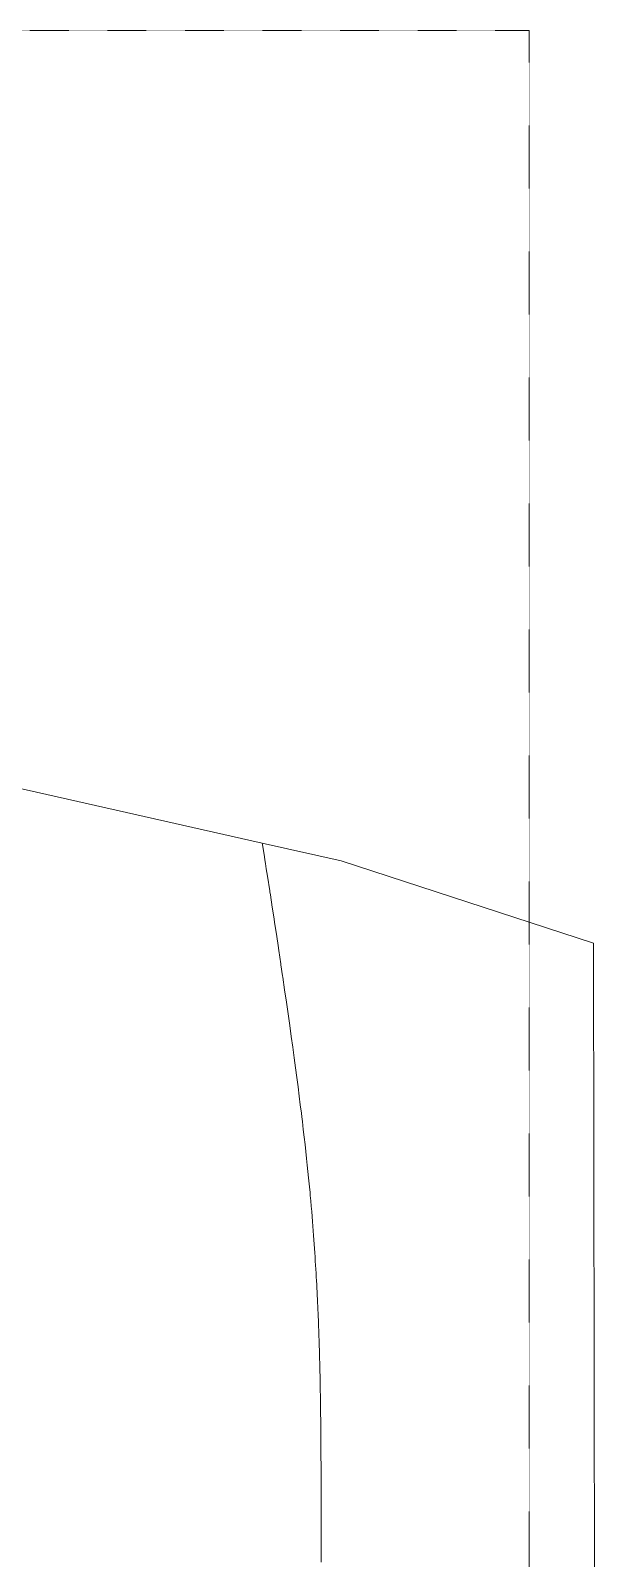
# Model space of a CAD drawing. Header units: inches. Extents: x -10205 to 13964, y -460 to 30702.
# Drawn here: x 2819 to 4515, y 14370 to 18951 of the extents above; entities that cross this region are included whole.
import ezdxf

# ---------------------------------------------------------------- set-up
doc = ezdxf.new("R2010")
doc.units = ezdxf.units.IN
doc.header["$MEASUREMENT"] = 0
doc.linetypes.add('Aligning Line 1_8_', pattern=[0.25, 0.125, -0.125])
for name, color, linetype, lineweight in [('0-1', 7, 'Continuous', 5), ('C-TOPO', 7, 'Continuous', 9), ('G-ANNO-SYMB', 111, 'Aligning Line 1_8_', 9)]:
    doc.layers.add(name, color=color, linetype=linetype, lineweight=lineweight)

# ---------------------------------------------------------------- blocks, each defined once
blk = doc.blocks.new('1750 Ox - Topography_rvt-1-SITE PLAN - CAD FILE')
at = {"layer": 'C-TOPO'}
for p, q in [((2674.5, 16703.9), (3513.2, 16514.4)), ((3513.9, 16510.2), (3513.2, 16514.4)), ((3513.2, 16514.4), (3750, 16460.9)), ((3513.2, 16514.4), (3513.9, 16510.2)), ((3519.7, 16473.3), (3513.9, 16510.2)), ((3513.9, 16510.2), (3519.7, 16473.3)), ((3519.7, 16473.3), (3521.2, 16464.2)), ((3519.7, 16473.3), (3521.2, 16464.2)), ((3521.2, 16464.2), (3522.8, 16453.7)), ((3522.8, 16453.7), (3521.2, 16464.2)), ((3525.4, 16437), (3522.8, 16453.7)), ((3525.4, 16437), (3522.8, 16453.7)), ((4505.7, 16214.4), (3750, 16460.9)), ((3528.8, 16415.5), (3525.4, 16437)), ((3528.8, 16415.5), (3525.4, 16437)), ((3535.6, 16371.6), (3528.8, 16415.5)), ((3528.8, 16415.5), (3535.6, 16371.6)), ((3536.2, 16368.2), (3535.6, 16371.6)), ((3535.6, 16371.6), (3536.2, 16368.2)), ((3537.5, 16359.2), (3536.2, 16368.2)), ((3536.2, 16368.2), (3537.5, 16359.2)), ((3537.5, 16359.2), (3543.2, 16322.3)), ((3543.2, 16322.3), (3537.5, 16359.2)), ((3543.2, 16322.3), (3546.7, 16299.4)), ((3546.7, 16299.4), (3543.2, 16322.3)), ((3548.7, 16286.6), (3546.7, 16299.4)), ((3548.7, 16286.6), (3546.7, 16299.4)), ((3550.1, 16277.8), (3548.7, 16286.6)), ((3548.7, 16286.6), (3550.1, 16277.8)), ((3550.1, 16277.8), (3556.6, 16234.6)), ((3556.6, 16234.6), (3550.1, 16277.8)), ((3556.6, 16234.6), (3560.6, 16208)), ((3556.6, 16234.6), (3560.6, 16208)), ((3562.9, 16192.8), (3560.6, 16208)), ((3560.6, 16208), (3562.9, 16192.8)), ((3568.9, 16152.3), (3562.9, 16192.8)), ((3562.9, 16192.8), (3568.9, 16152.3)), ((4505.7, 16214.4), (4514.7, 10456.4)), ((3569.3, 16149.9), (3568.9, 16152.3)), ((3568.9, 16152.3), (3569.3, 16149.9)), ((3574.3, 16116.3), (3569.3, 16149.9)), ((3574.3, 16116.3), (3569.3, 16149.9)), ((3574.7, 16113), (3574.3, 16116.3)), ((3574.7, 16113), (3574.3, 16116.3)), ((3580.3, 16074.9), (3574.7, 16113)), ((3580.3, 16074.9), (3574.7, 16113)), ((3585.6, 16038.1), (3580.3, 16074.9)), ((3585.6, 16038.1), (3580.3, 16074.9)), ((3590.7, 16002.5), (3585.6, 16038.1)), ((3590.7, 16002.5), (3585.6, 16038.1)), ((3590.7, 16002.5), (3595.6, 15968)), ((3595.6, 15968), (3590.7, 16002.5)), ((3595.6, 15968), (3600.3, 15934.6)), ((3600.3, 15934.6), (3595.6, 15968)), ((3604.7, 15902.3), (3600.3, 15934.6)), ((3604.7, 15902.3), (3600.3, 15934.6)), ((3609, 15871.1), (3604.7, 15902.3)), ((3609, 15871.1), (3604.7, 15902.3)), ((3609, 15871.1), (3613, 15840.9)), ((3613, 15840.9), (3609, 15871.1)), ((3616.9, 15811.7), (3613, 15840.9)), ((3613, 15840.9), (3616.9, 15811.7)), ((3620.5, 15783.5), (3616.9, 15811.7)), ((3616.9, 15811.7), (3620.5, 15783.5)), ((3624, 15756.3), (3620.5, 15783.5)), ((3624, 15756.3), (3620.5, 15783.5)), ((3627.3, 15729.9), (3624, 15756.3)), ((3624, 15756.3), (3627.3, 15729.9)), ((3627.3, 15729.9), (3630.5, 15704.5)), ((3630.5, 15704.5), (3627.3, 15729.9)), ((3631.7, 15694.2), (3630.5, 15704.5)), ((3631.7, 15694.2), (3630.5, 15704.5)), ((3631.7, 15694.2), (3633.5, 15679.9)), ((3631.7, 15694.2), (3633.5, 15679.9)), ((3633.5, 15679.9), (3636.3, 15656.2)), ((3633.5, 15679.9), (3636.3, 15656.2)), ((3639, 15633.2), (3636.3, 15656.2)), ((3639, 15633.2), (3636.3, 15656.2)), ((3639, 15633.2), (3641.5, 15611.1)), ((3639, 15633.2), (3641.5, 15611.1)), ((3643.9, 15589.6), (3641.5, 15611.1)), ((3643.9, 15589.6), (3641.5, 15611.1)), ((3646.1, 15568.9), (3643.9, 15589.6)), ((3643.9, 15589.6), (3646.1, 15568.9)), ((3648.3, 15548.9), (3646.1, 15568.9)), ((3648.3, 15548.9), (3646.1, 15568.9)), ((3648.3, 15548.9), (3650.3, 15529.6)), ((3650.3, 15529.6), (3648.3, 15548.9)), ((3652.2, 15510.8), (3650.3, 15529.6)), ((3650.3, 15529.6), (3652.2, 15510.8)), ((3653.9, 15492.7), (3652.2, 15510.8)), ((3652.2, 15510.8), (3653.9, 15492.7)), ((3655.6, 15475.2), (3653.9, 15492.7)), ((3653.9, 15492.7), (3655.6, 15475.2)), ((3656.3, 15467.9), (3655.6, 15475.2)), ((3656.3, 15467.9), (3655.6, 15475.2)), ((3656.3, 15467.9), (3657.2, 15458.2)), ((3657.2, 15458.2), (3656.3, 15467.9)), ((3658.7, 15441.7), (3657.2, 15458.2)), ((3657.2, 15458.2), (3658.7, 15441.7)), ((3660.1, 15425.7), (3658.7, 15441.7)), ((3658.7, 15441.7), (3660.1, 15425.7)), ((3660.1, 15425.7), (3661.4, 15410.1)), ((3660.1, 15425.7), (3661.4, 15410.1)), ((3662.6, 15395), (3661.4, 15410.1)), ((3662.6, 15395), (3661.4, 15410.1)), ((3663.8, 15380.3), (3662.6, 15395)), ((3663.8, 15380.3), (3662.6, 15395)), ((3663.8, 15380.3), (3664.9, 15366)), ((3663.8, 15380.3), (3664.9, 15366)), ((3665.9, 15352), (3664.9, 15366)), ((3664.9, 15366), (3665.9, 15352)), ((3666.9, 15338.3), (3665.9, 15352)), ((3665.9, 15352), (3666.9, 15338.3)), ((3667.9, 15324.9), (3666.9, 15338.3)), ((3666.9, 15338.3), (3667.9, 15324.9)), ((3667.9, 15324.9), (3668.8, 15311.8)), ((3667.9, 15324.9), (3668.8, 15311.8)), ((3669.7, 15298.9), (3668.8, 15311.8)), ((3668.8, 15311.8), (3669.7, 15298.9)), ((3670.5, 15286.2), (3669.7, 15298.9)), ((3670.5, 15286.2), (3669.7, 15298.9)), ((3671.3, 15273.7), (3670.5, 15286.2)), ((3671.3, 15273.7), (3670.5, 15286.2)), ((3672.1, 15261.3), (3671.3, 15273.7)), ((3671.3, 15273.7), (3672.1, 15261.3)), ((3672.9, 15249.2), (3672.1, 15261.3)), ((3672.1, 15261.3), (3672.9, 15249.2)), ((3672.9, 15249.2), (3673.6, 15237.2)), ((3672.9, 15249.2), (3673.6, 15237.2)), ((3674.3, 15225.4), (3673.6, 15237.2)), ((3673.6, 15237.2), (3674.3, 15225.4)), ((3675, 15213.8), (3674.3, 15225.4)), ((3675, 15213.8), (3674.3, 15225.4)), ((3675, 15213.8), (3675.7, 15202.4)), ((3675, 15213.8), (3675.7, 15202.4)), ((3676.3, 15191), (3675.7, 15202.4)), ((3675.7, 15202.4), (3676.3, 15191)), ((3676.9, 15179.9), (3676.3, 15191)), ((3676.3, 15191), (3676.9, 15179.9)), ((3677.5, 15168.8), (3676.9, 15179.9)), ((3676.9, 15179.9), (3677.5, 15168.8)), ((3678, 15157.9), (3677.5, 15168.8)), ((3678, 15157.9), (3677.5, 15168.8)), ((3678, 15157.9), (3678.6, 15147.1)), ((3678.6, 15147.1), (3678, 15157.9)), ((3679.1, 15136.5), (3678.6, 15147.1)), ((3679.1, 15136.5), (3678.6, 15147.1)), ((3679.6, 15125.9), (3679.1, 15136.5)), ((3679.1, 15136.5), (3679.6, 15125.9)), ((3680.1, 15115.5), (3679.6, 15125.9)), ((3679.6, 15125.9), (3680.1, 15115.5)), ((3680.5, 15105.1), (3680.1, 15115.5)), ((3680.1, 15115.5), (3680.5, 15105.1)), ((3681, 15094.9), (3680.5, 15105.1)), ((3680.5, 15105.1), (3681, 15094.9)), ((3681, 15094.9), (3681.4, 15084.7)), ((3681, 15094.9), (3681.4, 15084.7)), ((3681.8, 15074.6), (3681.4, 15084.7)), ((3681.8, 15074.6), (3681.4, 15084.7)), ((3682.2, 15064.6), (3681.8, 15074.6)), ((3682.2, 15064.6), (3681.8, 15074.6)), ((3682.6, 15054.7), (3682.2, 15064.6)), ((3682.2, 15064.6), (3682.6, 15054.7)), ((3682.9, 15044.8), (3682.6, 15054.7)), ((3682.6, 15054.7), (3682.9, 15044.8)), ((3682.9, 15044.8), (3683.2, 15035)), ((3682.9, 15044.8), (3683.2, 15035)), ((3683.6, 15025.2), (3683.2, 15035)), ((3683.6, 15025.2), (3683.2, 15035)), ((3683.7, 15020), (3683.6, 15025.2)), ((3683.7, 15020), (3683.6, 15025.2)), ((3683.7, 15020), (3683.9, 15015.4)), ((3683.9, 15015.4), (3683.7, 15020)), ((3684.2, 15005.7), (3683.9, 15015.4)), ((3683.9, 15015.4), (3684.2, 15005.7)), ((3684.5, 14996.1), (3684.2, 15005.7)), ((3684.5, 14996.1), (3684.2, 15005.7)), ((3684.7, 14986.4), (3684.5, 14996.1)), ((3684.5, 14996.1), (3684.7, 14986.4)), ((3685, 14976.8), (3684.7, 14986.4)), ((3685, 14976.8), (3684.7, 14986.4)), ((3685, 14976.8), (3685.2, 14967.1)), ((3685, 14976.8), (3685.2, 14967.1)), ((3685.5, 14957.5), (3685.2, 14967.1)), ((3685.2, 14967.1), (3685.5, 14957.5)), ((3685.7, 14947.9), (3685.5, 14957.5)), ((3685.5, 14957.5), (3685.7, 14947.9)), ((3685.7, 14947.9), (3685.9, 14938.2)), ((3685.7, 14947.9), (3685.9, 14938.2)), ((3686.1, 14928.6), (3685.9, 14938.2)), ((3685.9, 14938.2), (3686.1, 14928.6)), ((3686.3, 14918.9), (3686.1, 14928.6)), ((3686.3, 14918.9), (3686.1, 14928.6)), ((3686.3, 14918.9), (3686.5, 14909.2)), ((3686.5, 14909.2), (3686.3, 14918.9)), ((3686.7, 14899.4), (3686.5, 14909.2)), ((3686.5, 14909.2), (3686.7, 14899.4)), ((3686.9, 14889.6), (3686.7, 14899.4)), ((3686.7, 14899.4), (3686.9, 14889.6)), ((3687, 14879.8), (3686.9, 14889.6)), ((3686.9, 14889.6), (3687, 14879.8)), ((3687.2, 14869.9), (3687, 14879.8)), ((3687, 14879.8), (3687.2, 14869.9)), ((3687.2, 14869.9), (3687.4, 14860)), ((3687.2, 14869.9), (3687.4, 14860)), ((3687.5, 14850), (3687.4, 14860)), ((3687.5, 14850), (3687.4, 14860)), ((3687.5, 14850), (3687.6, 14840)), ((3687.6, 14840), (3687.5, 14850)), ((3687.6, 14840), (3687.8, 14829.8)), ((3687.8, 14829.8), (3687.6, 14840)), ((3687.9, 14819.7), (3687.8, 14829.8)), ((3687.8, 14829.8), (3687.9, 14819.7)), ((3687.9, 14819.7), (3688, 14809.4)), ((3687.9, 14819.7), (3688, 14809.4)), ((3688.2, 14799.1), (3688, 14809.4)), ((3688.2, 14799.1), (3688, 14809.4)), ((3688.3, 14788.7), (3688.2, 14799.1)), ((3688.3, 14788.7), (3688.2, 14799.1)), ((3688.3, 14788.7), (3688.4, 14778.2)), ((3688.4, 14778.2), (3688.3, 14788.7)), ((3688.4, 14778.2), (3688.5, 14767.6)), ((3688.4, 14778.2), (3688.5, 14767.6)), ((3688.6, 14757.5), (3688.5, 14767.6)), ((3688.5, 14767.6), (3688.6, 14757.5)), ((3688.6, 14756.9), (3688.6, 14757.5)), ((3688.6, 14757.5), (3688.6, 14756.9)), ((3688.6, 14754.6), (3688.6, 14756.9)), ((3688.6, 14756.9), (3688.6, 14754.6)), ((3688.6, 14751.9), (3688.6, 14754.6)), ((3688.6, 14751.9), (3688.6, 14754.6)), ((3688.6, 14751.9), (3688.7, 14746.2)), ((3688.7, 14746.2), (3688.6, 14751.9)), ((3688.7, 14746.2), (3688.8, 14735.3)), ((3688.8, 14735.3), (3688.7, 14746.2)), ((3688.9, 14724.3), (3688.8, 14735.3)), ((3688.9, 14724.3), (3688.8, 14735.3)), ((3688.9, 14713.2), (3688.9, 14724.3)), ((3688.9, 14724.3), (3688.9, 14713.2)), ((3689, 14702.1), (3688.9, 14713.2)), ((3688.9, 14713.2), (3689, 14702.1)), ((3689.1, 14690.7), (3689, 14702.1)), ((3689, 14702.1), (3689.1, 14690.7)), ((3689.1, 14690.7), (3689.2, 14679.3)), ((3689.2, 14679.3), (3689.1, 14690.7)), ((3689.2, 14667.8), (3689.2, 14679.3)), ((3689.2, 14667.8), (3689.2, 14679.3)), ((3689.3, 14656.1), (3689.2, 14667.8)), ((3689.3, 14656.1), (3689.2, 14667.8)), ((3689.3, 14656.1), (3689.3, 14644.3)), ((3689.3, 14656.1), (3689.3, 14644.3)), ((3689.4, 14632.4), (3689.3, 14644.3)), ((3689.3, 14644.3), (3689.4, 14632.4)), ((3689.4, 14620.3), (3689.4, 14632.4)), ((3689.4, 14620.3), (3689.4, 14632.4)), ((3689.4, 14620.3), (3689.5, 14608.1)), ((3689.5, 14608.1), (3689.4, 14620.3)), ((3689.5, 14595.7), (3689.5, 14608.1)), ((3689.5, 14608.1), (3689.5, 14595.7)), ((3689.5, 14595.7), (3689.6, 14583.2)), ((3689.5, 14595.7), (3689.6, 14583.2)), ((3689.6, 14583.2), (3689.6, 14570.5)), ((3689.6, 14583.2), (3689.6, 14570.5)), ((3689.6, 14557.7), (3689.6, 14570.5)), ((3689.6, 14570.5), (3689.6, 14557.7)), ((3689.6, 14557.7), (3689.7, 14544.7)), ((3689.6, 14557.7), (3689.7, 14544.7)), ((3689.7, 14531.5), (3689.7, 14544.7)), ((3689.7, 14531.5), (3689.7, 14544.7)), ((3689.7, 14531.5), (3689.7, 14518.2)), ((3689.7, 14518.2), (3689.7, 14531.5)), ((3689.7, 14504.7), (3689.7, 14518.2)), ((3689.7, 14504.7), (3689.7, 14518.2)), ((3689.7, 14502.3), (3689.7, 14504.7)), ((3689.7, 14504.7), (3689.7, 14502.3)), ((3689.8, 14491), (3689.7, 14502.3)), ((3689.7, 14502.3), (3689.8, 14491)), ((3689.8, 14477.1), (3689.8, 14491)), ((3689.8, 14491), (3689.8, 14477.1)), ((3689.8, 14463), (3689.8, 14477.1)), ((3689.8, 14477.1), (3689.8, 14463)), ((3689.8, 14463), (3689.8, 14448.8)), ((3689.8, 14463), (3689.8, 14448.8)), ((3689.8, 14434.4), (3689.8, 14448.8)), ((3689.8, 14448.8), (3689.8, 14434.4)), ((3689.8, 14434.4), (3689.8, 14419.7)), ((3689.8, 14434.4), (3689.8, 14419.7)), ((3689.8, 14404.9), (3689.8, 14419.7)), ((3689.8, 14404.9), (3689.8, 14419.7)), ((3689.8, 14389.8), (3689.8, 14404.9)), ((3689.8, 14389.8), (3689.8, 14404.9)), ((3689.8, 14389.8), (3689.8, 14374.6)), ((3689.8, 14389.8), (3689.8, 14374.6)), ((3689.8, 14359.1), (3689.8, 14374.6)), ((3689.8, 14374.6), (3689.8, 14359.1))]:
    blk.add_line(p, q, dxfattribs=at)

msp = doc.modelspace()

# ---------------------------------------------------------------- linework, layer by layer
at = {"layer": 'G-ANNO-SYMB'}
for q in [(-9418.3, 18950.5), (4312.7, 8585.3)]:
    msp.add_line((4312.7, 18950.5), q, dxfattribs=at)

# ---------------------------------------------------------------- block references
at = {"layer": '0-1'}
msp.add_blockref('1750 Ox - Topography_rvt-1-SITE PLAN - CAD FILE', (0, 0), dxfattribs=at)

doc.saveas('drawing.dxf')
